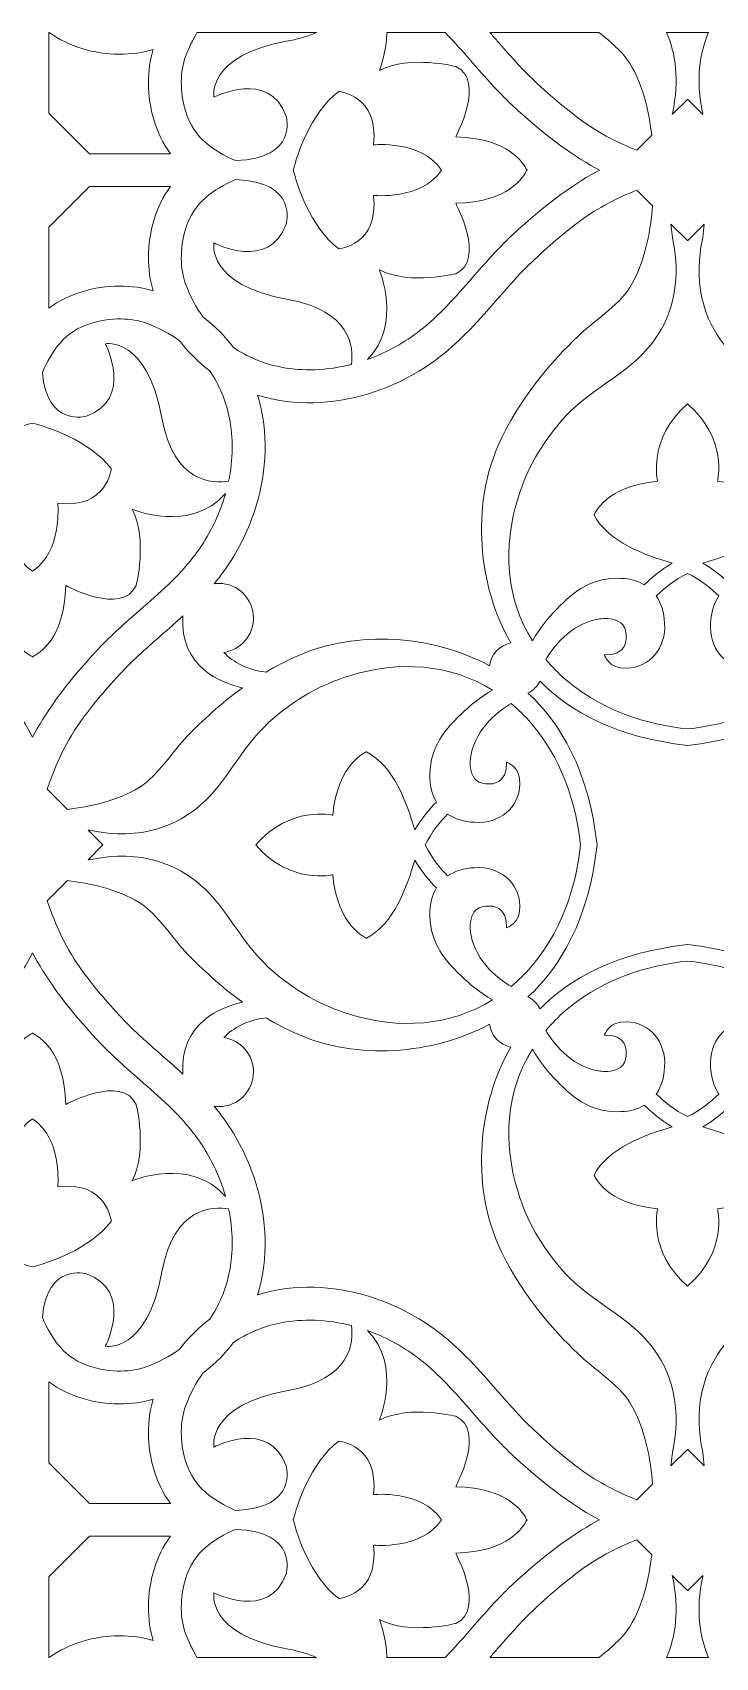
# Model space of a CAD drawing. Header units: millimetres. Extents: x -1200 to 1200, y -590 to 590.
# Drawn here: x -476 to 20, y -590 to 590 of the extents above; entities that cross this region are included whole.
import ezdxf

# ---------------------------------------------------------------- set-up
doc = ezdxf.new("R2010")
doc.units = ezdxf.units.MM
doc.header["$MEASUREMENT"] = 0
doc.layers.add('Layer 1', color=7, linetype='Continuous')

msp = doc.modelspace()

# ---------------------------------------------------------------- linework, layer by layer
at = {"layer": 'Layer 1', "color": 250, "lineweight": 20}
for points, knots in [([(-463.6715, 589.9734), (-463.6715, 589.9734), (-463.4143, 589.9734), (-463.4143, 589.9734), (-456.141, 584.7254), (-448.0004, 580.8783), (-439.6013, 578.2985), (-421.8586, 572.8481), (-402.6149, 573.077), (-387.921, 577.6729), (-392.5156, 562.9748), (-392.7464, 543.7266), (-387.2956, 525.9797), (-384.6861, 517.4766), (-380.782, 509.2411), (-375.4379, 501.9006), (-375.4379, 501.9006), (-434.1779, 501.9006), (-434.1779, 501.9006), (-434.1779, 501.9006), (-463.6715, 531.4026), (-463.6715, 531.4026), (-463.6715, 531.4026), (-463.6715, 589.9734), (-463.6715, 589.9734)], [0, 0, 0, 0, 0.125, 0.125, 0.125, 0.25, 0.25, 0.25, 0.375, 0.375, 0.375, 0.5, 0.5, 0.5, 0.625, 0.625, 0.625, 0.75, 0.75, 0.75, 0.875, 0.875, 0.875, 1, 1, 1, 1]), ([(-356.1617, 589.9734), (-356.1617, 589.9734), (-269.3732, 589.9734), (-269.3732, 589.9734), (-274.9817, 587.4913), (-281.7576, 585.4131), (-289.9501, 583.932), (-349.6552, 573.1371), (-343.9004, 542.9168), (-343.9004, 542.9168), (-343.9004, 542.9168), (-303.6169, 563.7835), (-291.3891, 529.2451), (-291.3891, 529.2451), (-282.4084, 498.1318), (-328.1458, 496.906), (-344.4892, 504.3644), (-358.1508, 512.4983), (-364.4447, 533.0048), (-368.7586, 547.058), (-368.3823, 562.0227), (-364.4325, 572.5572), (-362.0671, 578.8641), (-359.2918, 584.6664), (-356.1617, 589.9734)], [0, 0, 0, 0, 0.125, 0.125, 0.125, 0.25, 0.25, 0.25, 0.375, 0.375, 0.375, 0.5, 0.5, 0.5, 0.625, 0.625, 0.625, 0.75, 0.75, 0.75, 0.875, 0.875, 0.875, 1, 1, 1, 1]), ([(-218.3874, 589.9734), (-218.3874, 589.9734), (-176.0407, 589.9734), (-176.0407, 589.9734), (-169.2454, 582.9972), (-162.7044, 575.5255), (-156.1665, 568.0549), (-147.0139, 557.5987), (-137.8604, 547.1425), (-127.8373, 537.6953), (-101.6336, 513.0038), (-80.0234, 498.5163), (-64.0136, 490.0284), (-80.0234, 481.5415), (-101.6336, 467.053), (-127.8373, 442.3635), (-137.8604, 432.9144), (-147.0139, 422.4581), (-156.1665, 412.003), (-168.3241, 398.1125), (-180.4919, 384.2109), (-194.2837, 373.5085), (-205.4102, 364.8751), (-217.6684, 358.08), (-230.3956, 353.304), (-231.0505, 353.0569), (-231.7043, 352.8168), (-232.3644, 352.5818), (-207.1095, 378.26), (-223.7701, 417.7138), (-223.7701, 417.7138), (-201.4715, 406.1996), (-168.381, 414.836), (-168.381, 414.836), (-146.0823, 424.9087), (-168.381, 465.9249), (-168.381, 465.9249), (-129.7013, 466.5678), (-118.7559, 485.7041), (-116.9, 489.6693), (-116.9, 489.6693), (-116.5898, 489.6693), (-116.5898, 489.6693), (-116.5898, 489.6693), (-116.6356, 489.7995), (-116.7362, 490.0284), (-116.6356, 490.2613), (-116.5898, 490.3875), (-116.5898, 490.3875), (-116.5898, 490.3875), (-116.9, 490.3875), (-116.9, 490.3875), (-118.7559, 494.3547), (-129.7013, 513.4921), (-168.381, 514.136), (-168.381, 514.136), (-146.0823, 555.1481), (-168.381, 565.2239), (-168.381, 565.2239), (-201.4715, 573.8562), (-223.7701, 562.3441), (-223.7701, 562.3441), (-218.5796, 574.6415), (-218.3874, 589.9734)], [0, 0, 0, 0, 0.047619048, 0.047619048, 0.047619048, 0.095238095, 0.095238095, 0.095238095, 0.142857143, 0.142857143, 0.142857143, 0.19047619, 0.19047619, 0.19047619, 0.238095238, 0.238095238, 0.238095238, 0.285714286, 0.285714286, 0.285714286, 0.333333333, 0.333333333, 0.333333333, 0.380952381, 0.380952381, 0.380952381, 0.428571429, 0.428571429, 0.428571429, 0.476190476, 0.476190476, 0.476190476, 0.523809524, 0.523809524, 0.523809524, 0.571428571, 0.571428571, 0.571428571, 0.619047619, 0.619047619, 0.619047619, 0.666666667, 0.666666667, 0.666666667, 0.714285714, 0.714285714, 0.714285714, 0.761904762, 0.761904762, 0.761904762, 0.80952381, 0.80952381, 0.80952381, 0.857142857, 0.857142857, 0.857142857, 0.904761905, 0.904761905, 0.904761905, 0.952380952, 0.952380952, 0.952380952, 1, 1, 1, 1]), ([(-143.6041, 589.9734), (-143.6041, 589.9734), (-64.3491, 589.9734), (-64.3491, 589.9734), (-55.8699, 583.162), (-47.3884, 576.087), (-42.0393, 567.6002), (-32.2735, 552.1178), (-27.982, 531.5675), (-26.1058, 515.4167), (-26.1058, 515.4167), (-36.9739, 504.5465), (-36.9739, 504.5465), (-50.3132, 509.8463), (-63.2193, 516.1847), (-75.9963, 525.4284), (-86.1719, 532.7912), (-97.999, 542.4489), (-111.444, 555.1207), (-120.802, 563.9371), (-129.4918, 573.8674), (-138.1837, 583.7957), (-139.9878, 585.8576), (-141.7919, 587.9185), (-143.6041, 589.9734)], [0, 0, 0, 0, 0.125, 0.125, 0.125, 0.25, 0.25, 0.25, 0.375, 0.375, 0.375, 0.5, 0.5, 0.5, 0.625, 0.625, 0.625, 0.75, 0.75, 0.75, 0.875, 0.875, 0.875, 1, 1, 1, 1]), ([(-15.2417, 589.9734), (-15.2417, 589.9734), (15.1305, 589.9734), (15.1305, 589.9734), (8.7065, 575.0362), (5.6414, 555.6557), (10.9295, 531.1341), (10.9295, 531.1341), (11.0099, 530.4088), (11.0099, 530.4088), (11.0099, 530.4088), (0.0289, 541.395), (0.0289, 541.395), (0.0289, 541.395), (-0.0556, 541.3137), (-0.0556, 541.3137), (-0.0556, 541.3137), (-0.1359, 541.395), (-0.1359, 541.395), (-0.1359, 541.395), (-11.118, 530.4088), (-11.118, 530.4088), (-11.118, 530.4088), (-11.0397, 531.1341), (-11.0397, 531.1341), (-5.7526, 555.6557), (-8.8176, 575.0362), (-15.2417, 589.9734)], [0, 0, 0, 0, 0.111111111, 0.111111111, 0.111111111, 0.222222222, 0.222222222, 0.222222222, 0.333333333, 0.333333333, 0.333333333, 0.444444444, 0.444444444, 0.444444444, 0.555555556, 0.555555556, 0.555555556, 0.666666667, 0.666666667, 0.666666667, 0.777777778, 0.777777778, 0.777777778, 0.888888889, 0.888888889, 0.888888889, 1, 1, 1, 1]), ([(-286.2892, 490.0284), (-283.6674, 479.971), (-274.1702, 448.9573), (-253.2637, 432.8249), (-253.2637, 432.8249), (-223.7701, 435.7016), (-228.0861, 471.6794), (-228.0861, 471.6794), (-193.2271, 468.1282), (-178.6939, 490.0284), (-193.2271, 511.9317), (-228.0861, 508.3795), (-228.0861, 508.3795), (-223.7701, 544.3562), (-253.2637, 547.233), (-253.2637, 547.233), (-274.1702, 531.1015), (-283.6674, 500.0899), (-286.2892, 490.0284)], [0, 0, 0, 0, 0.166666667, 0.166666667, 0.166666667, 0.333333333, 0.333333333, 0.333333333, 0.5, 0.5, 0.5, 0.666666667, 0.666666667, 0.666666667, 0.833333333, 0.833333333, 0.833333333, 1, 1, 1, 1]), ([(-434.1779, 478.1551), (-434.1779, 478.1551), (-375.4379, 478.1551), (-375.4379, 478.1551), (-380.782, 470.8148), (-384.6861, 462.5822), (-387.2956, 454.0781), (-392.7464, 436.3313), (-392.5156, 417.084), (-387.921, 402.3839), (-402.6149, 406.9788), (-421.8586, 407.2097), (-439.6013, 401.7583), (-448.1, 399.147), (-456.3332, 395.2418), (-463.6715, 389.8962), (-463.6715, 389.8962), (-463.6715, 448.6542), (-463.6715, 448.6542), (-463.6715, 448.6542), (-434.1779, 478.1551), (-434.1779, 478.1551)], [0, 0, 0, 0, 0.142857143, 0.142857143, 0.142857143, 0.285714286, 0.285714286, 0.285714286, 0.428571429, 0.428571429, 0.428571429, 0.571428571, 0.571428571, 0.571428571, 0.714285714, 0.714285714, 0.714285714, 0.857142857, 0.857142857, 0.857142857, 1, 1, 1, 1]), ([(-244.0084, 349.0052), (-242.3884, 361.1623), (-244.3389, 387.8831), (-289.9501, 396.1279), (-349.6552, 406.9218), (-343.9004, 437.1431), (-343.9004, 437.1431), (-343.9004, 437.1431), (-303.6169, 416.2753), (-291.3891, 450.8137), (-291.3891, 450.8137), (-282.4084, 481.9271), (-328.1427, 483.1528), (-344.4882, 475.6935), (-358.1498, 467.5626), (-364.4447, 447.053), (-368.7586, 432.9998), (-368.3823, 418.0341), (-364.4325, 407.5026), (-361.0399, 398.4543), (-356.8064, 390.4506), (-351.8905, 383.4541), (-351.8905, 383.4541), (-350.7779, 382.6026), (-350.7779, 382.6026), (-342.6149, 376.2683), (-335.6457, 369.1384), (-329.8196, 361.3992), (-319.5831, 354.3081), (-308.0925, 349.6135), (-295.9919, 347.1436), (-279.323, 343.744), (-261.4552, 344.511), (-244.0084, 349.0052)], [0, 0, 0, 0, 0.090909091, 0.090909091, 0.090909091, 0.181818182, 0.181818182, 0.181818182, 0.272727273, 0.272727273, 0.272727273, 0.363636364, 0.363636364, 0.363636364, 0.454545455, 0.454545455, 0.454545455, 0.545454545, 0.545454545, 0.545454545, 0.636363636, 0.636363636, 0.636363636, 0.727272727, 0.727272727, 0.727272727, 0.818181818, 0.818181818, 0.818181818, 0.909090909, 0.909090909, 0.909090909, 1, 1, 1, 1]), ([(-128.3498, 146.7399), (-136.4498, 145.1083), (-142.7315, 138.4301), (-143.7658, 130.1254), (-185.4454, 152.6084), (-240.3179, 155.9491), (-282.981, 137.4454), (-290.9762, 133.9797), (-298.6521, 129.9402), (-305.9407, 125.56), (-319.8677, 127.0401), (-329.7067, 132.5789), (-336.6596, 139.8309), (-324.4827, 141.5978), (-315.1268, 152.0815), (-315.1268, 164.7502), (-315.1268, 178.6569), (-326.4016, 189.934), (-340.3044, 189.934), (-341.4332, 189.934), (-342.5488, 189.8598), (-343.641, 189.7154), (-342.4492, 191.1476), (-341.2807, 192.5992), (-340.1356, 194.0773), (-330.0606, 207.0644), (-322.0989, 221.4604), (-316.4702, 236.4749), (-306.8315, 262.1806), (-304.0847, 289.7193), (-309.2813, 315.2063), (-310.0685, 319.0667), (-311.0396, 322.8804), (-312.1918, 326.633), (-308.4393, 325.4805), (-304.6278, 324.509), (-300.7675, 323.7227), (-275.2888, 318.5225), (-247.759, 321.2711), (-222.0606, 330.9125), (-207.0494, 336.5419), (-192.6586, 344.507), (-179.6732, 354.5827), (-164.0569, 366.7001), (-151.1152, 381.4867), (-138.1837, 396.2621), (-129.4918, 406.1904), (-120.802, 416.1207), (-111.444, 424.9371), (-98.838, 436.8165), (-87.6566, 446.0459), (-77.9233, 453.2195), (-64.3603, 463.2149), (-50.8248, 469.9277), (-36.7939, 475.5114), (-36.7939, 475.5114), (-25.3949, 464.1111), (-25.3949, 464.1111), (-26.7719, 447.2982), (-30.7522, 422.627), (-42.0393, 404.7246), (-50.8033, 390.8199), (-67.9756, 380.7044), (-79.7742, 369.3266), (-97.7549, 351.9857), (-122.8928, 323.7095), (-137.6803, 289.5901), (-156.7155, 245.6738), (-152.6233, 188.8303), (-128.3498, 146.7399)], [0, 0, 0, 0, 0.043478261, 0.043478261, 0.043478261, 0.086956522, 0.086956522, 0.086956522, 0.130434783, 0.130434783, 0.130434783, 0.173913043, 0.173913043, 0.173913043, 0.217391304, 0.217391304, 0.217391304, 0.260869565, 0.260869565, 0.260869565, 0.304347826, 0.304347826, 0.304347826, 0.347826087, 0.347826087, 0.347826087, 0.391304348, 0.391304348, 0.391304348, 0.434782609, 0.434782609, 0.434782609, 0.47826087, 0.47826087, 0.47826087, 0.52173913, 0.52173913, 0.52173913, 0.565217391, 0.565217391, 0.565217391, 0.608695652, 0.608695652, 0.608695652, 0.652173913, 0.652173913, 0.652173913, 0.695652174, 0.695652174, 0.695652174, 0.739130435, 0.739130435, 0.739130435, 0.782608696, 0.782608696, 0.782608696, 0.826086957, 0.826086957, 0.826086957, 0.869565217, 0.869565217, 0.869565217, 0.913043478, 0.913043478, 0.913043478, 0.956521739, 0.956521739, 0.956521739, 1, 1, 1, 1]), ([(-0.0556, 320.2793), (29.1797, 295.4098), (21.7204, 264.1805), (21.7204, 264.1805), (59.8427, 260.5835), (67.7566, 239.7158), (67.7566, 239.7158), (57.8577, 220.1522), (30.5424, 210.1182), (11.0475, 204.7044), (19.6366, 199.6742), (26.9119, 193.2838), (31.3417, 188.9972), (35.8997, 191.7102), (41.4878, 193.3164), (48.0736, 193.6114), (68.5183, 194.5208), (81.5109, 185.3443), (95.198, 171.0663), (100.9742, 165.0402), (107.1106, 157.4454), (112.597, 148.1926), (131.6078, 178.8512), (134.379, 215.713), (122.7624, 252.7497), (116.9363, 271.3297), (106.5908, 291.6409), (88.7434, 311.055), (70.8675, 330.5067), (45.8373, 341.0544), (28.9865, 360.4034), (15.2281, 376.2052), (2.5213, 402.2008), (10.9295, 441.1896), (10.9295, 441.1896), (11.9973, 450.8199), (11.9973, 450.8199), (11.9973, 450.8199), (0.0289, 438.8439), (0.0289, 438.8439), (0.0289, 438.8439), (-0.0556, 438.9273), (-0.0556, 438.9273), (-0.0556, 438.9273), (-0.1359, 438.8439), (-0.1359, 438.8439), (-0.1359, 438.8439), (-12.1085, 450.8199), (-12.1085, 450.8199), (-12.1085, 450.8199), (-11.0397, 441.1896), (-11.0397, 441.1896), (-2.6325, 402.2008), (-15.3393, 376.2052), (-29.0966, 360.4034), (-45.9474, 341.0544), (-70.9786, 330.5067), (-88.8536, 311.055), (-106.702, 291.6409), (-117.0475, 271.3297), (-122.8726, 252.7497), (-134.4902, 215.713), (-131.7159, 178.8512), (-112.7081, 148.1926), (-107.2217, 157.4454), (-101.0834, 165.0402), (-95.3061, 171.0663), (-81.619, 185.3443), (-68.6285, 194.5208), (-48.1837, 193.6114), (-41.5959, 193.3164), (-36.0078, 191.7102), (-31.4498, 188.9972), (-27.02, 193.2838), (-19.7468, 199.6742), (-11.1556, 204.7044), (-30.6525, 210.1182), (-57.9688, 220.1522), (-67.8668, 239.7158), (-67.8668, 239.7158), (-59.9539, 260.5835), (-21.8294, 264.1805), (-21.8294, 264.1805), (-29.2898, 295.4098), (-0.0556, 320.2793)], [0, 0, 0, 0, 0.035714286, 0.035714286, 0.035714286, 0.071428571, 0.071428571, 0.071428571, 0.107142857, 0.107142857, 0.107142857, 0.142857143, 0.142857143, 0.142857143, 0.178571429, 0.178571429, 0.178571429, 0.214285714, 0.214285714, 0.214285714, 0.25, 0.25, 0.25, 0.285714286, 0.285714286, 0.285714286, 0.321428571, 0.321428571, 0.321428571, 0.357142857, 0.357142857, 0.357142857, 0.392857143, 0.392857143, 0.392857143, 0.428571429, 0.428571429, 0.428571429, 0.464285714, 0.464285714, 0.464285714, 0.5, 0.5, 0.5, 0.535714286, 0.535714286, 0.535714286, 0.571428571, 0.571428571, 0.571428571, 0.607142857, 0.607142857, 0.607142857, 0.642857143, 0.642857143, 0.642857143, 0.678571429, 0.678571429, 0.678571429, 0.714285714, 0.714285714, 0.714285714, 0.75, 0.75, 0.75, 0.785714286, 0.785714286, 0.785714286, 0.821428571, 0.821428571, 0.821428571, 0.857142857, 0.857142857, 0.857142857, 0.892857143, 0.892857143, 0.892857143, 0.928571429, 0.928571429, 0.928571429, 0.964285714, 0.964285714, 0.964285714, 1, 1, 1, 1]), ([(-468.3962, 343.1744), (-465.1013, 303.1245), (-436.3359, 311.4303), (-436.3359, 311.4303), (-401.8075, 323.6627), (-422.6691, 363.9576), (-422.6691, 363.9576), (-422.6691, 363.9576), (-392.4555, 369.7122), (-381.6678, 309.9899), (-373.1, 262.5824), (-344.5959, 262.3291), (-333.204, 264.2405), (-329.9467, 279.8236), (-329.6732, 295.598), (-332.6966, 310.4283), (-335.1668, 322.5345), (-339.8579, 334.0263), (-346.9481, 344.2659), (-354.684, 350.0916), (-361.8119, 357.0638), (-368.1464, 365.2302), (-368.1464, 365.2302), (-368.9956, 366.342), (-368.9956, 366.342), (-375.9912, 371.2624), (-383.9936, 375.4941), (-393.0362, 378.8897), (-403.5678, 382.8386), (-418.5271, 383.215), (-432.5773, 378.8999), (-452.8319, 372.6795), (-461.0132, 359.262), (-468.3962, 343.1744)], [0, 0, 0, 0, 0.090909091, 0.090909091, 0.090909091, 0.181818182, 0.181818182, 0.181818182, 0.272727273, 0.272727273, 0.272727273, 0.363636364, 0.363636364, 0.363636364, 0.454545455, 0.454545455, 0.454545455, 0.545454545, 0.545454545, 0.545454545, 0.636363636, 0.636363636, 0.636363636, 0.727272727, 0.727272727, 0.727272727, 0.818181818, 0.818181818, 0.818181818, 0.909090909, 0.909090909, 0.909090909, 1, 1, 1, 1]), ([(-475.5404, 306.3288), (-485.5949, 303.7074), (-516.6027, 294.2054), (-532.7285, 273.295), (-532.7285, 273.295), (-529.8515, 243.7929), (-493.8861, 248.1091), (-493.8861, 248.1091), (-497.4373, 213.2401), (-475.5404, 198.6996), (-453.6444, 213.2401), (-457.1976, 248.1091), (-457.1976, 248.1091), (-421.2291, 243.7929), (-418.3522, 273.295), (-418.3522, 273.295), (-434.481, 294.2054), (-465.4848, 303.7074), (-475.5404, 306.3288)], [0, 0, 0, 0, 0.166666667, 0.166666667, 0.166666667, 0.333333333, 0.333333333, 0.333333333, 0.5, 0.5, 0.5, 0.666666667, 0.666666667, 0.666666667, 0.833333333, 0.833333333, 0.833333333, 1, 1, 1, 1]), ([(-335.4068, 255.2959), (-360.9047, 225.9037), (-403.2474, 243.7929), (-403.2474, 243.7929), (-391.7376, 221.4869), (-400.3705, 188.3868), (-400.3705, 188.3868), (-410.4413, 166.0807), (-451.4416, 188.3868), (-451.4416, 188.3868), (-452.0874, 149.694), (-471.2183, 138.7485), (-475.1824, 136.892), (-475.1824, 136.892), (-475.1824, 136.5808), (-475.1824, 136.5808), (-475.1824, 136.5808), (-475.3074, 136.6265), (-475.5404, 136.7273), (-475.7722, 136.6265), (-475.9003, 136.5808), (-475.9003, 136.5808), (-475.9003, 136.5808), (-475.9003, 136.892), (-475.9003, 136.892), (-479.8634, 138.7485), (-498.9953, 149.694), (-499.641, 188.3868), (-499.641, 188.3868), (-540.6433, 166.0807), (-550.7122, 188.3868), (-550.7122, 188.3868), (-559.345, 221.4869), (-547.8383, 243.7929), (-547.8383, 243.7929), (-590.1759, 225.9037), (-615.6728, 255.2918), (-614.6742, 251.7732), (-613.522, 248.2759), (-612.2254, 244.8132), (-607.4529, 232.0824), (-600.6586, 219.8216), (-592.0267, 208.691), (-581.3264, 194.8941), (-567.4308, 182.7228), (-553.5454, 170.5627), (-543.0922, 161.4096), (-532.6369, 152.2513), (-523.1935, 142.2255), (-498.5102, 116.0131), (-484.0278, 94.3988), (-475.5404, 78.3823), (-467.0539, 94.3988), (-452.5705, 116.0131), (-427.8871, 142.2255), (-418.4448, 152.2513), (-407.9894, 161.4096), (-397.5363, 170.5627), (-383.6518, 182.7228), (-369.7542, 194.8951), (-359.0539, 208.691), (-350.4241, 219.8216), (-343.6288, 232.0824), (-338.8563, 244.8132), (-337.5566, 248.2759), (-336.4075, 251.7742), (-335.4068, 255.2959)], [0, 0, 0, 0, 0.045454545, 0.045454545, 0.045454545, 0.090909091, 0.090909091, 0.090909091, 0.136363636, 0.136363636, 0.136363636, 0.181818182, 0.181818182, 0.181818182, 0.227272727, 0.227272727, 0.227272727, 0.272727273, 0.272727273, 0.272727273, 0.318181818, 0.318181818, 0.318181818, 0.363636364, 0.363636364, 0.363636364, 0.409090909, 0.409090909, 0.409090909, 0.454545455, 0.454545455, 0.454545455, 0.5, 0.5, 0.5, 0.545454545, 0.545454545, 0.545454545, 0.590909091, 0.590909091, 0.590909091, 0.636363636, 0.636363636, 0.636363636, 0.681818182, 0.681818182, 0.681818182, 0.727272727, 0.727272727, 0.727272727, 0.772727273, 0.772727273, 0.772727273, 0.818181818, 0.818181818, 0.818181818, 0.863636364, 0.863636364, 0.863636364, 0.909090909, 0.909090909, 0.909090909, 0.954545455, 0.954545455, 0.954545455, 1, 1, 1, 1]), ([(-0.0556, 84.2559), (18.759, 86.148), (57.4773, 93.2717), (88.4648, 120.131), (93.7611, 124.7197), (98.5214, 129.5669), (102.7702, 134.6348), (97.9651, 143.1135), (85.9275, 160.0099), (64.597, 164.0229), (64.597, 164.0229), (43.0143, 167.9922), (44.4522, 149.9483), (44.4522, 149.9483), (44.0922, 137.3173), (60.279, 138.0385), (60.279, 138.0385), (57.2455, 127.684), (44.3455, 128.2923), (26.5824, 129.1295), (15.6623, 143.0657), (16.599, 161.137), (16.9996, 168.8782), (19.0315, 175.5625), (22.6377, 180.8236), (17.7491, 185.5386), (9.3135, 192.8118), (-0.0556, 197.0853), (-9.4237, 192.8118), (-17.8593, 185.5386), (-22.7488, 180.8236), (-19.1417, 175.5625), (-17.1108, 168.8782), (-16.7102, 161.137), (-15.7735, 143.0657), (-26.6915, 129.1295), (-44.4556, 128.2923), (-57.3556, 127.684), (-60.3902, 138.0385), (-60.3902, 138.0385), (-44.2014, 137.3173), (-44.5624, 149.9483), (-44.5624, 149.9483), (-43.1234, 167.9922), (-64.7071, 164.0229), (-64.7071, 164.0229), (-86.0366, 160.0099), (-98.0752, 143.1135), (-102.8814, 134.6348), (-98.6325, 129.5669), (-93.8701, 124.7197), (-88.5749, 120.131), (-57.5874, 93.2717), (-18.8702, 86.148), (-0.0556, 84.2559)], [0, 0, 0, 0, 0.055555556, 0.055555556, 0.055555556, 0.111111111, 0.111111111, 0.111111111, 0.166666667, 0.166666667, 0.166666667, 0.222222222, 0.222222222, 0.222222222, 0.277777778, 0.277777778, 0.277777778, 0.333333333, 0.333333333, 0.333333333, 0.388888889, 0.388888889, 0.388888889, 0.444444444, 0.444444444, 0.444444444, 0.5, 0.5, 0.5, 0.555555556, 0.555555556, 0.555555556, 0.611111111, 0.611111111, 0.611111111, 0.666666667, 0.666666667, 0.666666667, 0.722222222, 0.722222222, 0.722222222, 0.777777778, 0.777777778, 0.777777778, 0.833333333, 0.833333333, 0.833333333, 0.888888889, 0.888888889, 0.888888889, 0.944444444, 0.944444444, 0.944444444, 1, 1, 1, 1]), ([(-323.0823, 114.1953), (-339.2366, 102.4839), (-352.762, 89.8284), (-362.6956, 79.5227), (-374.0691, 67.7207), (-384.1817, 50.5435), (-398.0824, 41.7769), (-413.5614, 32.0104), (-434.1047, 27.7156), (-450.2498, 25.8388), (-450.2498, 25.8388), (-465.0149, 40.6061), (-465.0149, 40.6061), (-458.5674, 58.4719), (-451.2159, 75.3632), (-438.7431, 92.2992), (-431.5725, 102.0342), (-422.3417, 113.2178), (-410.4678, 125.8285), (-401.6529, 135.1872), (-391.7244, 143.8795), (-381.801, 152.5748), (-376.6227, 157.1087), (-371.4454, 161.6456), (-366.378, 166.2985), (-368.8145, 128.6839), (-338.0742, 117.4373), (-323.0823, 114.1953)], [0, 0, 0, 0, 0.111111111, 0.111111111, 0.111111111, 0.222222222, 0.222222222, 0.222222222, 0.333333333, 0.333333333, 0.333333333, 0.444444444, 0.444444444, 0.444444444, 0.555555556, 0.555555556, 0.555555556, 0.666666667, 0.666666667, 0.666666667, 0.777777778, 0.777777778, 0.777777778, 0.888888889, 0.888888889, 0.888888889, 1, 1, 1, 1]), ([(-424.3919, -0.0256), (-424.3919, -0.0256), (-435.263, -10.8999), (-435.263, -10.8999), (-435.263, -10.8999), (-434.537, -10.8205), (-434.537, -10.8205), (-395.5572, -2.41), (-369.5721, -15.1215), (-353.7749, -28.8847), (-334.4305, -45.7374), (-323.8877, -70.7758), (-304.4407, -88.6568), (-285.0312, -106.5104), (-264.7257, -116.8568), (-246.1511, -122.6856), (-209.1271, -134.3045), (-172.2729, -131.5345), (-141.624, -112.5162), (-150.8752, -107.0282), (-158.4647, -100.8901), (-164.4902, -95.1122), (-178.7641, -81.4222), (-187.9389, -68.428), (-187.0298, -47.9774), (-186.7369, -41.3856), (-185.1291, -35.7979), (-182.4179, -31.2366), (-186.7034, -26.8065), (-193.0888, -19.5312), (-198.1207, -10.9385), (-203.5329, -30.4401), (-213.561, -57.7632), (-233.122, -67.665), (-233.122, -67.665), (-253.9837, -59.7478), (-257.5796, -21.6135), (-257.5796, -21.6135), (-288.6627, -29.0475), (-313.4986, -0.0256), (-288.6627, 28.9953), (-257.5796, 21.5592), (-257.5796, 21.5592), (-253.9837, 59.6956), (-233.122, 67.6128), (-233.122, 67.6128), (-213.561, 57.711), (-203.5329, 30.3879), (-198.1207, 10.8874), (-193.0888, 19.48), (-186.7034, 26.7533), (-182.4179, 31.1834), (-185.1291, 35.7467), (-186.7369, 41.3324), (-187.0298, 47.9231), (-187.9389, 68.3747), (-178.7641, 81.371), (-164.4902, 95.059), (-158.4647, 100.8379), (-150.8752, 106.976), (-141.624, 112.465), (-172.2729, 131.4823), (-209.1271, 134.2533), (-246.1511, 122.6334), (-264.7257, 116.8046), (-285.0312, 106.4582), (-304.4407, 88.6046), (-323.8877, 70.7246), (-334.4305, 45.6862), (-353.7749, 28.8315), (-369.5721, 15.0703), (-395.5572, 2.3588), (-434.537, 10.7653), (-434.537, 10.7653), (-435.263, 10.8487), (-435.263, 10.8487), (-435.263, 10.8487), (-424.3919, -0.0256), (-424.3919, -0.0256)], [0, 0, 0, 0, 0.038461538, 0.038461538, 0.038461538, 0.076923077, 0.076923077, 0.076923077, 0.115384615, 0.115384615, 0.115384615, 0.153846154, 0.153846154, 0.153846154, 0.192307692, 0.192307692, 0.192307692, 0.230769231, 0.230769231, 0.230769231, 0.269230769, 0.269230769, 0.269230769, 0.307692308, 0.307692308, 0.307692308, 0.346153846, 0.346153846, 0.346153846, 0.384615385, 0.384615385, 0.384615385, 0.423076923, 0.423076923, 0.423076923, 0.461538462, 0.461538462, 0.461538462, 0.5, 0.5, 0.5, 0.538461538, 0.538461538, 0.538461538, 0.576923077, 0.576923077, 0.576923077, 0.615384615, 0.615384615, 0.615384615, 0.653846154, 0.653846154, 0.653846154, 0.692307692, 0.692307692, 0.692307692, 0.730769231, 0.730769231, 0.730769231, 0.769230769, 0.769230769, 0.769230769, 0.807692308, 0.807692308, 0.807692308, 0.846153846, 0.846153846, 0.846153846, 0.884615385, 0.884615385, 0.884615385, 0.923076923, 0.923076923, 0.923076923, 0.961538462, 0.961538462, 0.961538462, 1, 1, 1, 1]), ([(65.6688, -0.0256), (71.6637, -54.1469), (92.1125, -88.5134), (115.779, -110.3271), (112.0173, -112.1917), (108.942, -115.2414), (107.0475, -118.9869), (85.0936, -96.7998), (51.4601, -78.0256), (-0.0556, -72.3535), (-51.5712, -78.0256), (-85.2027, -96.7998), (-107.1555, -118.9869), (-109.0532, -115.2414), (-112.1274, -112.1917), (-115.8901, -110.3271), (-92.2237, -88.5134), (-71.7749, -54.1469), (-65.78, -0.0256), (-71.7749, 54.0957), (-92.2237, 88.4602), (-115.8901, 110.276), (-112.1274, 112.1405), (-109.0532, 115.1902), (-107.1555, 118.9336), (-85.2027, 96.7476), (-51.5712, 77.9745), (-0.0556, 72.3013), (51.4601, 77.9745), (85.0936, 96.7476), (107.0475, 118.9336), (108.942, 115.1902), (112.0173, 112.1405), (115.779, 110.276), (92.1125, 88.4602), (71.6637, 54.0957), (65.6688, -0.0256)], [0, 0, 0, 0, 0.083333333, 0.083333333, 0.083333333, 0.166666667, 0.166666667, 0.166666667, 0.25, 0.25, 0.25, 0.333333333, 0.333333333, 0.333333333, 0.416666667, 0.416666667, 0.416666667, 0.5, 0.5, 0.5, 0.583333333, 0.583333333, 0.583333333, 0.666666667, 0.666666667, 0.666666667, 0.75, 0.75, 0.75, 0.833333333, 0.833333333, 0.833333333, 0.916666667, 0.916666667, 0.916666667, 1, 1, 1, 1]), ([(-190.4152, -0.0256), (-186.1319, -9.3201), (-178.9288, -17.6747), (-174.2468, -22.5321), (-168.9841, -18.9239), (-162.3048, -16.8924), (-154.5647, -16.4927), (-136.4987, -15.5558), (-122.5664, -26.4779), (-121.7295, -44.2481), (-121.1224, -57.1488), (-131.4718, -60.1853), (-131.4718, -60.1853), (-130.7529, -43.9918), (-143.3793, -44.355), (-143.3793, -44.355), (-161.419, -42.9135), (-157.4508, -64.5034), (-157.4508, -64.5034), (-153.4379, -85.839), (-136.5475, -97.8832), (-128.0712, -102.6876), (-123.0047, -98.4386), (-118.158, -93.6749), (-113.5715, -88.3801), (-86.8135, -57.4865), (-79.6441, -18.9178), (-77.7271, -0.0256), (-79.6441, 18.8656), (-86.8135, 57.4333), (-113.5715, 88.3269), (-118.158, 93.6217), (-123.0047, 98.3864), (-128.0712, 102.6365), (-136.5475, 97.829), (-153.4379, 85.7868), (-157.4508, 64.4512), (-157.4508, 64.4512), (-161.419, 42.8613), (-143.3793, 44.3017), (-143.3793, 44.3017), (-130.7529, 43.9396), (-131.4718, 60.1341), (-131.4718, 60.1341), (-121.1224, 57.0976), (-121.7295, 44.1949), (-122.5664, 26.4268), (-136.4987, 15.5036), (-154.5647, 16.4395), (-162.3048, 16.8413), (-168.9841, 18.8727), (-174.2468, 22.4788), (-178.9288, 17.6246), (-186.1319, 9.2669), (-190.4152, -0.0256)], [0, 0, 0, 0, 0.055555556, 0.055555556, 0.055555556, 0.111111111, 0.111111111, 0.111111111, 0.166666667, 0.166666667, 0.166666667, 0.222222222, 0.222222222, 0.222222222, 0.277777778, 0.277777778, 0.277777778, 0.333333333, 0.333333333, 0.333333333, 0.388888889, 0.388888889, 0.388888889, 0.444444444, 0.444444444, 0.444444444, 0.5, 0.5, 0.5, 0.555555556, 0.555555556, 0.555555556, 0.611111111, 0.611111111, 0.611111111, 0.666666667, 0.666666667, 0.666666667, 0.722222222, 0.722222222, 0.722222222, 0.777777778, 0.777777778, 0.777777778, 0.833333333, 0.833333333, 0.833333333, 0.888888889, 0.888888889, 0.888888889, 0.944444444, 0.944444444, 0.944444444, 1, 1, 1, 1]), ([(-323.0823, -114.2475), (-339.2366, -102.5361), (-352.762, -89.8806), (-362.6956, -79.5739), (-374.0691, -67.7729), (-384.1817, -50.5957), (-398.0824, -41.8281), (-413.5614, -32.0626), (-434.1047, -27.7678), (-450.2498, -25.891), (-450.2498, -25.891), (-465.0149, -40.6593), (-465.0149, -40.6593), (-458.5674, -58.5241), (-451.2159, -75.4154), (-438.7431, -92.3514), (-431.5725, -102.0865), (-422.3417, -113.269), (-410.4678, -125.8807), (-401.6529, -135.2394), (-391.7244, -143.9327), (-381.801, -152.627), (-376.6227, -157.1609), (-371.4454, -161.6978), (-366.378, -166.3486), (-368.8145, -128.7371), (-338.0742, -117.4895), (-323.0823, -114.2475)], [0, 0, 0, 0, 0.111111111, 0.111111111, 0.111111111, 0.222222222, 0.222222222, 0.222222222, 0.333333333, 0.333333333, 0.333333333, 0.444444444, 0.444444444, 0.444444444, 0.555555556, 0.555555556, 0.555555556, 0.666666667, 0.666666667, 0.666666667, 0.777777778, 0.777777778, 0.777777778, 0.888888889, 0.888888889, 0.888888889, 1, 1, 1, 1]), ([(-335.4068, -255.3471), (-360.9047, -225.957), (-403.2474, -243.8451), (-403.2474, -243.8451), (-391.7376, -221.5391), (-400.3705, -188.439), (-400.3705, -188.439), (-410.4413, -166.1329), (-451.4416, -188.439), (-451.4416, -188.439), (-452.0874, -149.7473), (-471.2183, -138.7997), (-475.1824, -136.9432), (-475.1824, -136.9432), (-475.1824, -136.634), (-475.1824, -136.634), (-475.1824, -136.634), (-475.3074, -136.6777), (-475.5404, -136.7805), (-475.7722, -136.6777), (-475.9003, -136.634), (-475.9003, -136.634), (-475.9003, -136.634), (-475.9003, -136.9432), (-475.9003, -136.9432), (-479.8634, -138.7997), (-498.9953, -149.7473), (-499.641, -188.439), (-499.641, -188.439), (-540.6433, -166.1329), (-550.7122, -188.439), (-550.7122, -188.439), (-559.345, -221.5391), (-547.8383, -243.8451), (-547.8383, -243.8451), (-590.1759, -225.957), (-615.6728, -255.3451), (-614.6742, -251.8254), (-613.522, -248.3281), (-612.2254, -244.8644), (-607.4529, -232.1356), (-600.6586, -219.8728), (-592.0267, -208.7432), (-581.3264, -194.9453), (-567.4308, -182.775), (-553.5454, -170.6149), (-543.0922, -161.4618), (-532.6369, -152.3046), (-523.1935, -142.2766), (-498.5102, -116.0653), (-484.0278, -94.45), (-475.5404, -78.4345), (-467.0539, -94.45), (-452.5705, -116.0653), (-427.8871, -142.2766), (-418.4448, -152.3046), (-407.9894, -161.4618), (-397.5363, -170.6149), (-383.6518, -182.775), (-369.7542, -194.9473), (-359.0539, -208.7432), (-350.4241, -219.8728), (-343.6288, -232.1356), (-338.8563, -244.8644), (-337.5566, -248.3281), (-336.4075, -251.8264), (-335.4068, -255.3471)], [0, 0, 0, 0, 0.045454545, 0.045454545, 0.045454545, 0.090909091, 0.090909091, 0.090909091, 0.136363636, 0.136363636, 0.136363636, 0.181818182, 0.181818182, 0.181818182, 0.227272727, 0.227272727, 0.227272727, 0.272727273, 0.272727273, 0.272727273, 0.318181818, 0.318181818, 0.318181818, 0.363636364, 0.363636364, 0.363636364, 0.409090909, 0.409090909, 0.409090909, 0.454545455, 0.454545455, 0.454545455, 0.5, 0.5, 0.5, 0.545454545, 0.545454545, 0.545454545, 0.590909091, 0.590909091, 0.590909091, 0.636363636, 0.636363636, 0.636363636, 0.681818182, 0.681818182, 0.681818182, 0.727272727, 0.727272727, 0.727272727, 0.772727273, 0.772727273, 0.772727273, 0.818181818, 0.818181818, 0.818181818, 0.863636364, 0.863636364, 0.863636364, 0.909090909, 0.909090909, 0.909090909, 0.954545455, 0.954545455, 0.954545455, 1, 1, 1, 1]), ([(-0.0556, -84.3081), (18.759, -86.1991), (57.4773, -93.3239), (88.4648, -120.1832), (93.7611, -124.7709), (98.5214, -129.6191), (102.7702, -134.687), (97.9651, -143.1667), (85.9275, -160.0631), (64.597, -164.0751), (64.597, -164.0751), (43.0143, -168.0444), (44.4522, -150.0005), (44.4522, -150.0005), (44.0922, -137.3695), (60.279, -138.0897), (60.279, -138.0897), (57.2455, -127.7372), (44.3455, -128.3445), (26.5824, -129.1827), (15.6623, -143.1179), (16.599, -161.1902), (16.9996, -168.9304), (19.0315, -175.6147), (22.6377, -180.8758), (17.7491, -185.5908), (9.3135, -192.8661), (-0.0556, -197.1375), (-9.4237, -192.8661), (-17.8593, -185.5908), (-22.7488, -180.8758), (-19.1417, -175.6147), (-17.1108, -168.9304), (-16.7102, -161.1902), (-15.7735, -143.1179), (-26.6915, -129.1827), (-44.4556, -128.3445), (-57.3556, -127.7372), (-60.3902, -138.0897), (-60.3902, -138.0897), (-44.2014, -137.3695), (-44.5624, -150.0005), (-44.5624, -150.0005), (-43.1234, -168.0444), (-64.7071, -164.0751), (-64.7071, -164.0751), (-86.0366, -160.0631), (-98.0752, -143.1667), (-102.8814, -134.687), (-98.6325, -129.6191), (-93.8701, -124.7709), (-88.5749, -120.1832), (-57.5874, -93.3239), (-18.8702, -86.1991), (-0.0556, -84.3081)], [0, 0, 0, 0, 0.055555556, 0.055555556, 0.055555556, 0.111111111, 0.111111111, 0.111111111, 0.166666667, 0.166666667, 0.166666667, 0.222222222, 0.222222222, 0.222222222, 0.277777778, 0.277777778, 0.277777778, 0.333333333, 0.333333333, 0.333333333, 0.388888889, 0.388888889, 0.388888889, 0.444444444, 0.444444444, 0.444444444, 0.5, 0.5, 0.5, 0.555555556, 0.555555556, 0.555555556, 0.611111111, 0.611111111, 0.611111111, 0.666666667, 0.666666667, 0.666666667, 0.722222222, 0.722222222, 0.722222222, 0.777777778, 0.777777778, 0.777777778, 0.833333333, 0.833333333, 0.833333333, 0.888888889, 0.888888889, 0.888888889, 0.944444444, 0.944444444, 0.944444444, 1, 1, 1, 1]), ([(-128.3498, -146.7921), (-136.4498, -145.1595), (-142.7315, -138.4823), (-143.7658, -130.1766), (-185.4454, -152.6606), (-240.3179, -156.0013), (-282.981, -137.4976), (-290.9762, -134.0309), (-298.6521, -129.9924), (-305.9407, -125.6132), (-319.8677, -127.0923), (-329.7067, -132.6321), (-336.6596, -139.8841), (-324.4827, -141.65), (-315.1268, -152.1337), (-315.1268, -164.8034), (-315.1268, -178.7091), (-326.4016, -189.9873), (-340.3044, -189.9873), (-341.4332, -189.9873), (-342.5488, -189.911), (-343.641, -189.7665), (-342.4492, -191.1988), (-341.2807, -192.6525), (-340.1356, -194.1285), (-330.0606, -207.1176), (-322.0989, -221.5126), (-316.4702, -236.5281), (-306.8315, -262.2328), (-304.0847, -289.7715), (-309.2813, -315.2596), (-310.0685, -319.1189), (-311.0396, -322.9326), (-312.1918, -326.6862), (-308.4393, -325.5316), (-304.6278, -324.5633), (-300.7675, -323.7749), (-275.2888, -318.5757), (-247.759, -321.3223), (-222.0606, -330.9647), (-207.0494, -336.5941), (-192.6586, -344.5602), (-179.6732, -354.6359), (-164.0569, -366.7523), (-151.1152, -381.5399), (-138.1837, -396.3134), (-129.4918, -406.2426), (-120.802, -416.1719), (-111.444, -424.9893), (-98.838, -436.8687), (-87.6566, -446.0981), (-77.9233, -453.2717), (-64.3603, -463.2681), (-50.8248, -469.9789), (-36.7939, -475.5646), (-36.7939, -475.5646), (-25.3949, -464.1643), (-25.3949, -464.1643), (-26.7719, -447.3504), (-30.7522, -422.6782), (-42.0393, -404.7768), (-50.8033, -390.8721), (-67.9756, -380.7566), (-79.7742, -369.3808), (-97.7549, -352.0389), (-122.8928, -323.7607), (-137.6803, -289.6414), (-156.7155, -245.726), (-152.6233, -188.8836), (-128.3498, -146.7921)], [0, 0, 0, 0, 0.043478261, 0.043478261, 0.043478261, 0.086956522, 0.086956522, 0.086956522, 0.130434783, 0.130434783, 0.130434783, 0.173913043, 0.173913043, 0.173913043, 0.217391304, 0.217391304, 0.217391304, 0.260869565, 0.260869565, 0.260869565, 0.304347826, 0.304347826, 0.304347826, 0.347826087, 0.347826087, 0.347826087, 0.391304348, 0.391304348, 0.391304348, 0.434782609, 0.434782609, 0.434782609, 0.47826087, 0.47826087, 0.47826087, 0.52173913, 0.52173913, 0.52173913, 0.565217391, 0.565217391, 0.565217391, 0.608695652, 0.608695652, 0.608695652, 0.652173913, 0.652173913, 0.652173913, 0.695652174, 0.695652174, 0.695652174, 0.739130435, 0.739130435, 0.739130435, 0.782608696, 0.782608696, 0.782608696, 0.826086957, 0.826086957, 0.826086957, 0.869565217, 0.869565217, 0.869565217, 0.913043478, 0.913043478, 0.913043478, 0.956521739, 0.956521739, 0.956521739, 1, 1, 1, 1]), ([(-0.0556, -320.3305), (29.1797, -295.462), (21.7204, -264.2327), (21.7204, -264.2327), (59.8427, -260.6357), (67.7566, -239.769), (67.7566, -239.769), (57.8577, -220.2044), (30.5424, -210.1704), (11.0475, -204.7566), (19.6366, -199.7264), (26.9119, -193.336), (31.3417, -189.0504), (35.8997, -191.7624), (41.4878, -193.3676), (48.0736, -193.6626), (68.5183, -194.573), (81.5109, -185.3965), (95.198, -171.1174), (100.9742, -165.0913), (107.1106, -157.4986), (112.597, -148.2438), (131.6078, -178.9024), (134.379, -215.7672), (122.7624, -252.8019), (116.9363, -271.3819), (106.5908, -291.6931), (88.7434, -311.1072), (70.8675, -330.5588), (45.8373, -341.1066), (28.9865, -360.4576), (15.2281, -376.2564), (2.5213, -402.253), (10.9295, -441.2429), (10.9295, -441.2429), (11.9973, -450.8721), (11.9973, -450.8721), (11.9973, -450.8721), (0.0289, -438.8971), (0.0289, -438.8971), (0.0289, -438.8971), (-0.0556, -438.9785), (-0.0556, -438.9785), (-0.0556, -438.9785), (-0.1359, -438.8971), (-0.1359, -438.8971), (-0.1359, -438.8971), (-12.1085, -450.8721), (-12.1085, -450.8721), (-12.1085, -450.8721), (-11.0397, -441.2429), (-11.0397, -441.2429), (-2.6325, -402.253), (-15.3393, -376.2564), (-29.0966, -360.4576), (-45.9474, -341.1066), (-70.9786, -330.5588), (-88.8536, -311.1072), (-106.702, -291.6931), (-117.0475, -271.3819), (-122.8726, -252.8019), (-134.4902, -215.7672), (-131.7159, -178.9024), (-112.7081, -148.2438), (-107.2217, -157.4986), (-101.0834, -165.0913), (-95.3061, -171.1174), (-81.619, -185.3965), (-68.6285, -194.573), (-48.1837, -193.6626), (-41.5959, -193.3676), (-36.0078, -191.7624), (-31.4498, -189.0504), (-27.02, -193.336), (-19.7468, -199.7264), (-11.1556, -204.7566), (-30.6525, -210.1704), (-57.9688, -220.2044), (-67.8668, -239.769), (-67.8668, -239.769), (-59.9539, -260.6357), (-21.8294, -264.2327), (-21.8294, -264.2327), (-29.2898, -295.462), (-0.0556, -320.3305)], [0, 0, 0, 0, 0.035714286, 0.035714286, 0.035714286, 0.071428571, 0.071428571, 0.071428571, 0.107142857, 0.107142857, 0.107142857, 0.142857143, 0.142857143, 0.142857143, 0.178571429, 0.178571429, 0.178571429, 0.214285714, 0.214285714, 0.214285714, 0.25, 0.25, 0.25, 0.285714286, 0.285714286, 0.285714286, 0.321428571, 0.321428571, 0.321428571, 0.357142857, 0.357142857, 0.357142857, 0.392857143, 0.392857143, 0.392857143, 0.428571429, 0.428571429, 0.428571429, 0.464285714, 0.464285714, 0.464285714, 0.5, 0.5, 0.5, 0.535714286, 0.535714286, 0.535714286, 0.571428571, 0.571428571, 0.571428571, 0.607142857, 0.607142857, 0.607142857, 0.642857143, 0.642857143, 0.642857143, 0.678571429, 0.678571429, 0.678571429, 0.714285714, 0.714285714, 0.714285714, 0.75, 0.75, 0.75, 0.785714286, 0.785714286, 0.785714286, 0.821428571, 0.821428571, 0.821428571, 0.857142857, 0.857142857, 0.857142857, 0.892857143, 0.892857143, 0.892857143, 0.928571429, 0.928571429, 0.928571429, 0.964285714, 0.964285714, 0.964285714, 1, 1, 1, 1]), ([(-475.5404, -306.3821), (-485.5949, -303.7596), (-516.6027, -294.2566), (-532.7285, -273.3462), (-532.7285, -273.3462), (-529.8515, -243.8451), (-493.8861, -248.1613), (-493.8861, -248.1613), (-497.4373, -213.2923), (-475.5404, -198.7549), (-453.6444, -213.2923), (-457.1976, -248.1613), (-457.1976, -248.1613), (-421.2291, -243.8451), (-418.3522, -273.3462), (-418.3522, -273.3462), (-434.481, -294.2566), (-465.4848, -303.7596), (-475.5404, -306.3821)], [0, 0, 0, 0, 0.166666667, 0.166666667, 0.166666667, 0.333333333, 0.333333333, 0.333333333, 0.5, 0.5, 0.5, 0.666666667, 0.666666667, 0.666666667, 0.833333333, 0.833333333, 0.833333333, 1, 1, 1, 1]), ([(-468.3962, -343.2255), (-465.1013, -303.1768), (-436.3359, -311.4836), (-436.3359, -311.4836), (-401.8075, -323.7138), (-422.6691, -364.0088), (-422.6691, -364.0088), (-422.6691, -364.0088), (-392.4555, -369.7644), (-381.6678, -310.0421), (-373.1, -262.6346), (-344.5959, -262.3813), (-333.204, -264.2927), (-329.9467, -279.8758), (-329.6732, -295.6502), (-332.6966, -310.4795), (-335.1668, -322.5867), (-339.8579, -334.0795), (-346.9481, -344.3181), (-354.684, -350.1438), (-361.8119, -357.116), (-368.1464, -365.2824), (-368.1464, -365.2824), (-368.9956, -366.3942), (-368.9956, -366.3942), (-375.9912, -371.3136), (-383.9936, -375.5473), (-393.0362, -378.9398), (-403.5678, -382.8918), (-418.5271, -383.2672), (-432.5773, -378.9521), (-452.8319, -372.7317), (-461.0132, -359.3142), (-468.3962, -343.2255)], [0, 0, 0, 0, 0.090909091, 0.090909091, 0.090909091, 0.181818182, 0.181818182, 0.181818182, 0.272727273, 0.272727273, 0.272727273, 0.363636364, 0.363636364, 0.363636364, 0.454545455, 0.454545455, 0.454545455, 0.545454545, 0.545454545, 0.545454545, 0.636363636, 0.636363636, 0.636363636, 0.727272727, 0.727272727, 0.727272727, 0.818181818, 0.818181818, 0.818181818, 0.909090909, 0.909090909, 0.909090909, 1, 1, 1, 1]), ([(-244.0084, -349.0574), (-242.3884, -361.2155), (-244.3389, -387.9343), (-289.9501, -396.1801), (-349.6552, -406.974), (-343.9004, -437.1942), (-343.9004, -437.1942), (-343.9004, -437.1942), (-303.6169, -416.3265), (-291.3891, -450.8659), (-291.3891, -450.8659), (-282.4084, -481.9793), (-328.1427, -483.204), (-344.4882, -475.7446), (-358.1498, -467.6138), (-364.4447, -447.1042), (-368.7586, -433.052), (-368.3823, -418.0874), (-364.4325, -407.5528), (-361.0399, -398.5095), (-356.8064, -390.5039), (-351.8905, -383.5063), (-351.8905, -383.5063), (-350.7779, -382.6548), (-350.7779, -382.6548), (-342.6149, -376.3205), (-335.6457, -369.1906), (-329.8196, -361.4505), (-319.5831, -354.3592), (-308.0925, -349.6657), (-295.9919, -347.1948), (-279.323, -343.7962), (-261.4552, -344.5632), (-244.0084, -349.0574)], [0, 0, 0, 0, 0.090909091, 0.090909091, 0.090909091, 0.181818182, 0.181818182, 0.181818182, 0.272727273, 0.272727273, 0.272727273, 0.363636364, 0.363636364, 0.363636364, 0.454545455, 0.454545455, 0.454545455, 0.545454545, 0.545454545, 0.545454545, 0.636363636, 0.636363636, 0.636363636, 0.727272727, 0.727272727, 0.727272727, 0.818181818, 0.818181818, 0.818181818, 0.909090909, 0.909090909, 0.909090909, 1, 1, 1, 1]), ([(-176.0417, -590.0266), (-176.0417, -590.0266), (-218.3874, -590.0266), (-218.3874, -590.0266), (-218.5796, -574.6947), (-223.7701, -562.3973), (-223.7701, -562.3973), (-201.4715, -573.9095), (-168.381, -565.2761), (-168.381, -565.2761), (-146.0823, -555.2014), (-168.381, -514.1892), (-168.381, -514.1892), (-129.7013, -513.5443), (-118.7559, -494.4059), (-116.9, -490.4407), (-116.9, -490.4407), (-116.5898, -490.4407), (-116.5898, -490.4407), (-116.5898, -490.4407), (-116.6356, -490.3125), (-116.7362, -490.0816), (-116.6356, -489.8507), (-116.5898, -489.7226), (-116.5898, -489.7226), (-116.5898, -489.7226), (-116.9, -489.7226), (-116.9, -489.7226), (-118.7559, -485.7563), (-129.7013, -466.621), (-168.381, -465.9771), (-168.381, -465.9771), (-146.0823, -424.9609), (-168.381, -414.8882), (-168.381, -414.8882), (-201.4715, -406.2528), (-223.7701, -417.767), (-223.7701, -417.767), (-207.1095, -378.3132), (-232.3644, -352.634), (-231.7043, -352.869), (-231.0505, -353.1091), (-230.3956, -353.3572), (-217.6684, -358.1332), (-205.4102, -364.9273), (-194.2837, -373.5596), (-180.4919, -384.2641), (-168.3241, -398.1647), (-156.1665, -412.0552), (-147.0139, -422.5103), (-137.8604, -432.9676), (-127.8373, -442.4157), (-101.6336, -467.1042), (-80.0234, -481.5937), (-64.0136, -490.0816), (-80.0234, -498.5675), (-101.6336, -513.057), (-127.8373, -537.7475), (-137.8604, -547.1936), (-147.0139, -557.6509), (-156.1665, -568.1071), (-162.7044, -575.5777), (-169.2464, -583.0504), (-176.0417, -590.0266)], [0, 0, 0, 0, 0.047619048, 0.047619048, 0.047619048, 0.095238095, 0.095238095, 0.095238095, 0.142857143, 0.142857143, 0.142857143, 0.19047619, 0.19047619, 0.19047619, 0.238095238, 0.238095238, 0.238095238, 0.285714286, 0.285714286, 0.285714286, 0.333333333, 0.333333333, 0.333333333, 0.380952381, 0.380952381, 0.380952381, 0.428571429, 0.428571429, 0.428571429, 0.476190476, 0.476190476, 0.476190476, 0.523809524, 0.523809524, 0.523809524, 0.571428571, 0.571428571, 0.571428571, 0.619047619, 0.619047619, 0.619047619, 0.666666667, 0.666666667, 0.666666667, 0.714285714, 0.714285714, 0.714285714, 0.761904762, 0.761904762, 0.761904762, 0.80952381, 0.80952381, 0.80952381, 0.857142857, 0.857142857, 0.857142857, 0.904761905, 0.904761905, 0.904761905, 0.952380952, 0.952380952, 0.952380952, 1, 1, 1, 1]), ([(-434.1779, -478.2084), (-434.1779, -478.2084), (-375.4379, -478.2084), (-375.4379, -478.2084), (-380.782, -470.867), (-384.6861, -462.6334), (-387.2956, -454.1303), (-392.7464, -436.3835), (-392.5156, -417.1362), (-387.921, -402.4371), (-402.6149, -407.032), (-421.8586, -407.2619), (-439.6013, -401.8115), (-448.1, -399.2002), (-456.3332, -395.294), (-463.6715, -389.9485), (-463.6715, -389.9485), (-463.6715, -448.7074), (-463.6715, -448.7074), (-463.6715, -448.7074), (-434.1779, -478.2084), (-434.1779, -478.2084)], [0, 0, 0, 0, 0.142857143, 0.142857143, 0.142857143, 0.285714286, 0.285714286, 0.285714286, 0.428571429, 0.428571429, 0.428571429, 0.571428571, 0.571428571, 0.571428571, 0.714285714, 0.714285714, 0.714285714, 0.857142857, 0.857142857, 0.857142857, 1, 1, 1, 1]), ([(-286.2892, -490.0816), (-283.6674, -480.0232), (-274.1702, -449.0085), (-253.2637, -432.8781), (-253.2637, -432.8781), (-223.7701, -435.7548), (-228.0861, -471.7316), (-228.0861, -471.7316), (-193.2271, -468.1804), (-178.6939, -490.0816), (-193.2271, -511.9849), (-228.0861, -508.4307), (-228.0861, -508.4307), (-223.7701, -544.4094), (-253.2637, -547.2872), (-253.2637, -547.2872), (-274.1702, -531.1537), (-283.6674, -500.1411), (-286.2892, -490.0816)], [0, 0, 0, 0, 0.166666667, 0.166666667, 0.166666667, 0.333333333, 0.333333333, 0.333333333, 0.5, 0.5, 0.5, 0.666666667, 0.666666667, 0.666666667, 0.833333333, 0.833333333, 0.833333333, 1, 1, 1, 1]), ([(-463.4143, -590.0266), (-463.4143, -590.0266), (-463.6715, -590.0266), (-463.6715, -590.0266), (-463.6715, -590.0266), (-463.6715, -531.4538), (-463.6715, -531.4538), (-463.6715, -531.4538), (-434.1779, -501.9528), (-434.1779, -501.9528), (-434.1779, -501.9528), (-375.4379, -501.9528), (-375.4379, -501.9528), (-380.782, -509.2943), (-384.6861, -517.5278), (-387.2956, -526.0309), (-392.7464, -543.7788), (-392.5156, -563.027), (-387.921, -577.7261), (-402.6149, -573.1292), (-421.8586, -572.8993), (-439.6013, -578.3507), (-448.0004, -580.9315), (-456.141, -584.7766), (-463.4143, -590.0266)], [0, 0, 0, 0, 0.125, 0.125, 0.125, 0.25, 0.25, 0.25, 0.375, 0.375, 0.375, 0.5, 0.5, 0.5, 0.625, 0.625, 0.625, 0.75, 0.75, 0.75, 0.875, 0.875, 0.875, 1, 1, 1, 1]), ([(-269.3702, -590.0266), (-269.3702, -590.0266), (-356.1607, -590.0266), (-356.1607, -590.0266), (-359.2908, -584.7197), (-362.0661, -578.9183), (-364.4325, -572.6084), (-368.3823, -562.0738), (-368.7586, -547.1102), (-364.4447, -533.057), (-358.1508, -512.5515), (-344.4892, -504.4166), (-328.1458, -496.9582), (-282.4084, -498.184), (-291.3891, -529.2983), (-291.3891, -529.2983), (-303.6169, -563.8357), (-343.9004, -542.968), (-343.9004, -542.968), (-343.9004, -542.968), (-349.6552, -573.1893), (-289.9501, -583.9842), (-281.7566, -585.4653), (-274.9787, -587.5445), (-269.3702, -590.0266)], [0, 0, 0, 0, 0.125, 0.125, 0.125, 0.25, 0.25, 0.25, 0.375, 0.375, 0.375, 0.5, 0.5, 0.5, 0.625, 0.625, 0.625, 0.75, 0.75, 0.75, 0.875, 0.875, 0.875, 1, 1, 1, 1]), ([(-64.3512, -590.0266), (-64.3512, -590.0266), (-143.6051, -590.0266), (-143.6051, -590.0266), (-141.7929, -587.9718), (-139.9878, -585.9098), (-138.1837, -583.8479), (-129.4918, -573.9196), (-120.802, -563.9893), (-111.444, -555.1729), (-97.999, -542.5011), (-86.1719, -532.8434), (-75.9963, -525.4806), (-63.2193, -516.238), (-50.3132, -509.8975), (-36.9739, -504.5997), (-36.9739, -504.5997), (-26.1058, -515.4689), (-26.1058, -515.4689), (-27.982, -531.6197), (-32.2735, -552.17), (-42.0393, -567.6514), (-47.3884, -576.1392), (-55.8708, -583.2152), (-64.3512, -590.0266)], [0, 0, 0, 0, 0.125, 0.125, 0.125, 0.25, 0.25, 0.25, 0.375, 0.375, 0.375, 0.5, 0.5, 0.5, 0.625, 0.625, 0.625, 0.75, 0.75, 0.75, 0.875, 0.875, 0.875, 1, 1, 1, 1]), ([(15.1305, -590.0266), (15.1305, -590.0266), (-15.2417, -590.0266), (-15.2417, -590.0266), (-8.8176, -575.0894), (-5.7526, -555.709), (-11.0397, -531.1863), (-11.0397, -531.1863), (-11.118, -530.461), (-11.118, -530.461), (-11.118, -530.461), (-0.1359, -541.4473), (-0.1359, -541.4473), (-0.1359, -541.4473), (-0.0556, -541.3669), (-0.0556, -541.3669), (-0.0556, -541.3669), (0.0289, -541.4473), (0.0289, -541.4473), (0.0289, -541.4473), (11.0099, -530.461), (11.0099, -530.461), (11.0099, -530.461), (10.9295, -531.1863), (10.9295, -531.1863), (5.6414, -555.709), (8.7065, -575.0894), (15.1305, -590.0266)], [0, 0, 0, 0, 0.111111111, 0.111111111, 0.111111111, 0.222222222, 0.222222222, 0.222222222, 0.333333333, 0.333333333, 0.333333333, 0.444444444, 0.444444444, 0.444444444, 0.555555556, 0.555555556, 0.555555556, 0.666666667, 0.666666667, 0.666666667, 0.777777778, 0.777777778, 0.777777778, 0.888888889, 0.888888889, 0.888888889, 1, 1, 1, 1])]:
    msp.add_open_spline(points, degree=3, knots=knots, dxfattribs=at)

doc.saveas('drawing.dxf')
